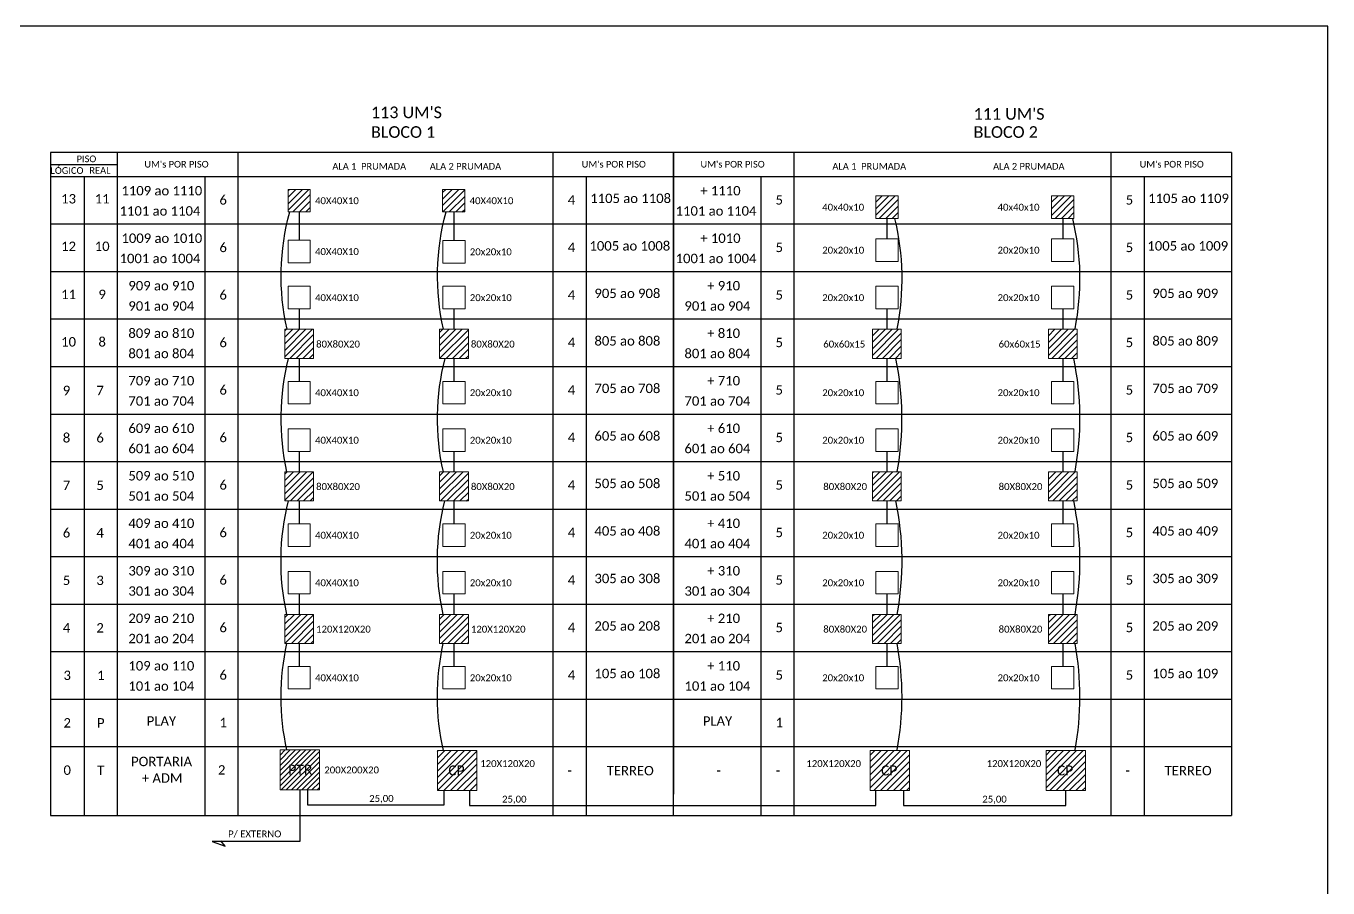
# Model space of a CAD drawing. Header units: metres. Extents: x -1286 to 542, y -500 to 95.
# Drawn here: x -893.8 to -445.1, y -202.8 to 94.2 of the extents above; entities that cross this region are included whole.
import ezdxf
from ezdxf.enums import TextEntityAlignment as Align

# ---------------------------------------------------------------- set-up
doc = ezdxf.new("R2010")
doc.units = ezdxf.units.M
doc.styles.add('WMF-Calibri0', font='calibri.ttf')

msp = doc.modelspace()

# ---------------------------------------------------------------- hatches: boundary and pattern name
h = msp.add_hatch()
h.set_pattern_fill('LINE', color=1, scale=0.5, angle=45)
h.set_pattern_definition([(45, (-877.1478, 22.1533), (-1.122532, 1.122532), [])])
h.paths.add_polyline_path([(-795.84, 30.15), (-795.84, 37.91), (-803.5, 37.91), (-803.5, 30.15)])
h.paths.add_polyline_path([(-794.7, -20.33), (-794.7, -10.29), (-804.6, -10.29), (-804.6, -20.33)])
h.paths.add_polyline_path([(-804.6, -59.41), (-804.6, -69.45), (-794.7, -69.45), (-794.7, -59.41)])
h.paths.add_polyline_path([(-794.7, -108.52), (-804.6, -108.52), (-804.6, -118.56), (-794.7, -118.56)])
h.paths.add_polyline_path([(-751.26, -108.52), (-751.26, -118.56), (-741.35, -118.56), (-741.35, -108.52)])
h.paths.add_polyline_path([(-751.26, -59.41), (-751.26, -69.45), (-741.35, -69.45), (-741.35, -59.41)])
h.paths.add_polyline_path([(-741.35, -20.33), (-741.35, -10.29), (-751.26, -10.29), (-751.26, -20.33)])
h.paths.add_polyline_path([(-750.23, 30.15), (-742.56, 30.15), (-742.56, 37.91), (-750.23, 37.91)])
h.paths.add_polyline_path([(-600.92, 27.91), (-593.25, 27.91), (-593.25, 35.67), (-600.92, 35.67)])
h.paths.add_polyline_path([(-592.12, -10.29), (-602.02, -10.29), (-602.02, -20.33), (-592.12, -20.33)])
h.paths.add_polyline_path([(-592.12, -69.45), (-592.12, -59.41), (-602.02, -59.41), (-602.02, -69.45)])
h.paths.add_polyline_path([(-602.02, -118.56), (-592.12, -118.56), (-592.12, -108.52), (-602.02, -108.52)])
h.paths.add_polyline_path([(-531.52, -118.56), (-531.52, -108.52), (-541.42, -108.52), (-541.42, -118.56)])
h.paths.add_polyline_path([(-531.52, -59.41), (-541.42, -59.41), (-541.42, -69.45), (-531.52, -69.45)])
h.paths.add_polyline_path([(-541.42, -20.33), (-531.52, -20.33), (-531.52, -10.29), (-541.42, -10.29)])
h.paths.add_polyline_path([(-540.31, 35.67), (-540.31, 27.91), (-532.65, 27.91), (-532.65, 35.67)])
h.paths.add_polyline_path([(-542.22, -155.49), (-542.22, -169.25), (-528.65, -169.25), (-528.65, -155.49)])
h.paths.add_polyline_path([(-589.27, -169.25), (-589.27, -155.49), (-602.84, -155.49), (-602.84, -169.25)])
h.paths.add_polyline_path([(-738.42, -155.49), (-751.99, -155.49), (-751.99, -169.25), (-738.42, -169.25)])
h.paths.add_polyline_path([(-539.35, -164.94), (-531.93, -164.94), (-531.93, -159.69), (-539.35, -159.69)], flags=24)
h.paths.add_polyline_path([(-599.98, -164.94), (-592.55, -164.94), (-592.55, -159.69), (-599.98, -159.69)], flags=24)
h.paths.add_polyline_path([(-749.12, -164.94), (-741.7, -164.94), (-741.7, -159.69), (-749.12, -159.69)], flags=24)
h = msp.add_hatch()
h.set_pattern_fill('ANSI31', color=1, scale=10, style=0)
h.set_pattern_definition([(45, (-1417.8719, -552.9759), (-0.8838835, 0.8838835), [])])
h.paths.add_polyline_path([(-806.25, -169.01), (-792.68, -169.01), (-792.68, -155.25), (-806.25, -155.25)])
h.paths.add_polyline_path([(-804.25, -164.66), (-794.17, -164.66), (-794.17, -159.51), (-804.25, -159.51)], flags=24)

# ---------------------------------------------------------------- linework, layer by layer
msp.add_lwpolyline([(-1286.07, -499.81), (-445.07, -499.81), (-445.07, 94.19), (-1286.07, 94.19)], close=True)
at = {"color": 0}
for points in [[(-670.58, 50.59), (-885.38, 50.59)], [(-478.28, 50.59), (-670.58, 50.59)], [(-885.38, 46.47), (-862.24, 46.47)], [(-885.38, 42.36), (-670.58, 42.36)], [(-670.58, 42.36), (-478.28, 42.36)]]:
    msp.add_lwpolyline(points, dxfattribs=at)
for points in [[(-885.38, 50.59), (-885.38, -177.85)], [(-862.24, -177.85), (-862.24, 50.59)], [(-820.65, -177.85), (-820.65, 50.59)], [(-712.17, 50.59), (-712.17, -177.85)], [(-670.58, 50.59), (-670.58, -170.47)], [(-670.58, -177.85), (-670.58, 50.59)], [(-628.99, -177.85), (-628.99, 50.59)], [(-519.87, 50.59), (-519.87, -177.85)], [(-478.28, 50.59), (-478.28, -177.85)], [(-885.38, 42.36), (-670.58, 42.36)], [(-873.81, 42.36), (-873.81, -177.85)], [(-832.22, 42.36), (-832.22, -177.85)], [(-700.6, -177.85), (-700.6, 42.36)], [(-670.58, 42.36), (-478.28, 42.36)], [(-640.57, 42.36), (-640.57, -177.85)], [(-508.3, -177.85), (-508.3, 42.36)], [(-885.38, 25.99), (-670.58, 25.99)], [(-885.38, 25.99), (-670.58, 25.99)], [(-670.58, 25.99), (-478.28, 25.99)], [(-670.58, 25.99), (-478.28, 25.99)], [(-885.38, 9.62), (-670.58, 9.62)], [(-885.38, 9.62), (-670.58, 9.62)], [(-670.58, 9.62), (-478.28, 9.62)], [(-670.58, 9.62), (-478.28, 9.62)], [(-885.38, -6.75), (-670.58, -6.75)], [(-670.58, -6.75), (-478.28, -6.75)], [(-885.38, -23.12), (-670.58, -23.12)], [(-670.58, -23.12), (-478.28, -23.12)], [(-885.38, -39.5), (-670.58, -39.5)], [(-670.58, -39.5), (-478.28, -39.5)], [(-885.38, -55.87), (-670.58, -55.87)], [(-670.58, -55.87), (-478.28, -55.87)], [(-885.38, -72.24), (-670.58, -72.24)], [(-670.58, -72.24), (-478.28, -72.24)], [(-885.38, -88.61), (-670.58, -88.61)], [(-670.58, -88.61), (-478.28, -88.61)], [(-885.38, -104.98), (-670.58, -104.98)], [(-670.58, -104.98), (-478.28, -104.98)], [(-885.38, -121.36), (-670.58, -121.36)], [(-670.58, -121.36), (-478.28, -121.36)], [(-885.38, -137.73), (-670.58, -137.73)], [(-670.58, -137.73), (-478.28, -137.73)], [(-885.38, -154.1), (-670.58, -154.1)], [(-670.58, -154.1), (-478.28, -154.1)], [(-885.38, -177.85), (-670.58, -177.85)], [(-670.58, -177.85), (-478.28, -177.85)]]:
    msp.add_lwpolyline(points)
at = {"color": 1, "lineweight": 0}
for points in [[(-795.84, 37.91), (-803.5, 37.91), (-803.5, 30.15), (-795.84, 30.15)], [(-742.56, 37.91), (-750.23, 37.91), (-750.23, 30.15), (-742.56, 30.15)], [(-593.25, 35.67), (-600.92, 35.67), (-600.92, 27.91), (-593.25, 27.91)], [(-532.65, 35.67), (-540.31, 35.67), (-540.31, 27.91), (-532.65, 27.91)], [(-794.7, -10.29), (-804.6, -10.29), (-804.6, -20.33), (-794.7, -20.33)], [(-741.35, -10.29), (-751.26, -10.29), (-751.26, -20.33), (-741.35, -20.33)], [(-592.12, -10.29), (-602.02, -10.29), (-602.02, -20.33), (-592.12, -20.33)], [(-531.52, -10.29), (-541.42, -10.29), (-541.42, -20.33), (-531.52, -20.33)], [(-794.7, -59.41), (-804.6, -59.41), (-804.6, -69.45), (-794.7, -69.45)], [(-741.35, -59.41), (-751.26, -59.41), (-751.26, -69.45), (-741.35, -69.45)], [(-592.12, -59.41), (-602.02, -59.41), (-602.02, -69.45), (-592.12, -69.45)], [(-531.52, -59.41), (-541.42, -59.41), (-541.42, -69.45), (-531.52, -69.45)], [(-794.7, -108.52), (-804.6, -108.52), (-804.6, -118.56), (-794.7, -118.56)], [(-741.35, -108.52), (-751.26, -108.52), (-751.26, -118.56), (-741.35, -118.56)], [(-592.12, -108.52), (-602.02, -108.52), (-602.02, -118.56), (-592.12, -118.56)], [(-531.52, -108.52), (-541.42, -108.52), (-541.42, -118.56), (-531.52, -118.56)], [(-806.25, -155.25), (-792.68, -155.25), (-792.68, -169.01), (-806.25, -169.01)], [(-751.99, -155.49), (-738.42, -155.49), (-738.42, -169.25), (-751.99, -169.25)], [(-602.84, -155.49), (-589.27, -155.49), (-589.27, -169.25), (-602.84, -169.25)], [(-542.22, -155.49), (-528.65, -155.49), (-528.65, -169.25), (-542.22, -169.25)]]:
    msp.add_lwpolyline(points, close=True, dxfattribs=at)
at = {"color": 3}
for points in [[(-803.84, -10.29, -0.122238), (-802.9, 30.15)], [(-749.94, -10.29, -0.122238), (-749, 30.15)], [(-593.54, -10.17, 0.108658), (-594.34, 27.91)], [(-532.23, -10.17, 0.108658), (-533.03, 27.91)], [(-803.85, -59.41, -0.117978), (-803.28, -20.33)], [(-749.95, -59.41, -0.117978), (-749.37, -20.33)], [(-593.54, -59.34, 0.096481), (-593.99, -20.33)], [(-532.23, -59.34, 0.096481), (-532.68, -20.33)], [(-803.9, -108.52, -0.117978), (-803.32, -69.45)], [(-749.99, -108.52, -0.117978), (-749.42, -69.45)], [(-593.53, -108.52, 0.09664), (-593.99, -69.45)], [(-532.22, -108.52, 0.09664), (-532.68, -69.45)], [(-803.88, -155.25, -0.110582), (-803.87, -118.56)], [(-749.92, -155.49, -0.111317), (-749.97, -118.56)], [(-593.54, -155.25, 0.090636), (-593.54, -118.56)], [(-532.23, -155.25, 0.090636), (-532.23, -118.56)]]:
    msp.add_lwpolyline(points, format="xyb", dxfattribs=at)
for points in [[(-799.68, 30.15), (-799.67, 20.39)], [(-746.4, 30.15), (-746.39, 20.39)], [(-597.08, 27.91), (-597.08, 20.88)], [(-536.48, 27.91), (-536.48, 20.88)], [(-799.66, -3.26), (-799.65, -10.29)], [(-746.31, -3.26), (-746.3, -10.29)], [(-597.08, -3.26), (-597.07, -10.29)], [(-536.48, -3.26), (-536.47, -10.29)], [(-799.65, -20.33), (-799.65, -28.24)], [(-746.3, -20.33), (-746.3, -28.24)], [(-597.07, -20.33), (-597.07, -28.24)], [(-536.47, -20.33), (-536.47, -28.24)], [(-799.66, -52.38), (-799.65, -59.41)], [(-746.31, -52.38), (-746.3, -59.41)], [(-597.08, -52.38), (-597.07, -59.41)], [(-536.48, -52.38), (-536.47, -59.41)], [(-799.65, -69.45), (-799.65, -77.35)], [(-746.3, -69.45), (-746.3, -77.35)], [(-597.07, -69.45), (-597.07, -77.35)], [(-536.47, -69.45), (-536.47, -77.35)], [(-799.66, -101.49), (-799.65, -108.52)], [(-746.31, -101.49), (-746.3, -108.52)], [(-597.08, -101.49), (-597.07, -108.52)], [(-536.48, -101.49), (-536.47, -108.52)], [(-799.65, -118.56), (-799.65, -126.47)], [(-746.3, -118.56), (-746.3, -126.47)], [(-597.07, -118.56), (-597.07, -126.47)], [(-536.47, -118.56), (-536.47, -126.47)], [(-796.76, -169.01), (-796.76, -174.11), (-749.63, -174.11), (-749.63, -169.25)], [(-740.98, -169.25), (-740.98, -174.34), (-600.91, -174.34), (-600.91, -169.25)], [(-591.31, -169.25), (-591.31, -174.34), (-535.43, -174.34), (-535.43, -169.25)]]:
    msp.add_lwpolyline(points, dxfattribs=at)
at = {"lineweight": 0}
for points in [[(-795.83, 20.39), (-803.5, 20.39), (-803.5, 12.62), (-795.83, 12.62)], [(-742.48, 20.31), (-750.14, 20.31), (-750.14, 12.54), (-742.48, 12.54)], [(-593.25, 20.88), (-600.91, 20.88), (-600.91, 13.11), (-593.25, 13.11)], [(-532.64, 20.88), (-540.31, 20.88), (-540.31, 13.11), (-532.64, 13.11)], [(-795.83, 4.51), (-803.49, 4.51), (-803.49, -3.26), (-795.83, -3.26)], [(-742.48, 4.51), (-750.14, 4.51), (-750.14, -3.26), (-742.48, -3.26)], [(-593.25, 4.51), (-600.91, 4.51), (-600.91, -3.26), (-593.25, -3.26)], [(-532.64, 4.51), (-540.31, 4.51), (-540.31, -3.26), (-532.64, -3.26)], [(-795.83, -28.24), (-803.49, -28.24), (-803.49, -36.01), (-795.83, -36.01)], [(-742.48, -28.24), (-750.14, -28.24), (-750.14, -36.01), (-742.48, -36.01)], [(-593.25, -28.24), (-600.91, -28.24), (-600.91, -36.01), (-593.25, -36.01)], [(-532.64, -28.24), (-540.31, -28.24), (-540.31, -36.01), (-532.64, -36.01)], [(-795.83, -44.61), (-803.49, -44.61), (-803.49, -52.38), (-795.83, -52.38)], [(-742.48, -44.61), (-750.14, -44.61), (-750.14, -52.38), (-742.48, -52.38)], [(-593.25, -44.61), (-600.91, -44.61), (-600.91, -52.38), (-593.25, -52.38)], [(-532.64, -44.61), (-540.31, -44.61), (-540.31, -52.38), (-532.64, -52.38)], [(-795.83, -77.35), (-803.49, -77.35), (-803.49, -85.12), (-795.83, -85.12)], [(-742.48, -77.35), (-750.14, -77.35), (-750.14, -85.12), (-742.48, -85.12)], [(-593.25, -77.35), (-600.91, -77.35), (-600.91, -85.12), (-593.25, -85.12)], [(-532.64, -77.35), (-540.31, -77.35), (-540.31, -85.12), (-532.64, -85.12)], [(-795.83, -93.73), (-803.49, -93.73), (-803.49, -101.49), (-795.83, -101.49)], [(-742.48, -93.73), (-750.14, -93.73), (-750.14, -101.49), (-742.48, -101.49)], [(-593.25, -93.73), (-600.91, -93.73), (-600.91, -101.49), (-593.25, -101.49)], [(-532.64, -93.73), (-540.31, -93.73), (-540.31, -101.49), (-532.64, -101.49)], [(-795.83, -126.47), (-803.49, -126.47), (-803.49, -134.24), (-795.83, -134.24)], [(-742.48, -126.47), (-750.14, -126.47), (-750.14, -134.24), (-742.48, -134.24)], [(-593.25, -126.47), (-600.91, -126.47), (-600.91, -134.24), (-593.25, -134.24)], [(-532.64, -126.47), (-540.31, -126.47), (-540.31, -134.24), (-532.64, -134.24)]]:
    msp.add_lwpolyline(points, close=True, dxfattribs=at)
at = {"color": 1}
for points in [[(-799.47, -169.01), (-799.47, -186.85), (-829.6, -186.85)], [(-829.6, -186.85), (-825.19, -188.44)], [(-825.19, -188.44), (-826.6, -186.61)]]:
    msp.add_lwpolyline(points, dxfattribs=at)

# ---------------------------------------------------------------- texts
at = {"color": 0, "style": 'WMF-Calibri0'}
for s, height, p in [("113 UM'S", 4, (-774.91, 62.45)), ("111 UM'S", 4, (-567.22, 61.91)), ('BLOCO 1 ', 4, (-774.91, 55.68)), ('BLOCO 2 ', 4, (-567.22, 55.68)), ('     PISO', 2.3, (-880.42, 47.28)), ('  LÓGICO', 2.3, (-886.97, 43.26)), ('    REAL', 2.3, (-875.2, 43.31)), ("UM's POR PISO", 2.3, (-853, 45.43)), ('ALA 1  PRUMADA', 2.3, (-788.21, 44.71)), ('ALA 2 PRUMADA', 2.3, (-754.65, 44.71)), ("UM's POR PISO", 2.3, (-702.29, 45.43)), ("UM's POR PISO", 2.3, (-661.34, 45.43)), ('ALA 1  PRUMADA', 2.3, (-615.87, 44.71)), ('ALA 2 PRUMADA', 2.3, (-560.48, 44.71)), ("UM's POR PISO", 2.3, (-509.99, 45.43))]:
    msp.add_text(s, height=height, dxfattribs=at).set_placement(p)
at = {"color": 7, "style": 'WMF-Calibri0'}
for s, p in [('13', (-879.13, 34.67)), ('11', (-867.56, 34.67)), ('12', (-879.13, 18.3)), ('10', (-867.56, 18.3)), ('11', (-879.13, 1.71)), ('9', (-867.56, 1.71)), ('10', (-879.13, -14.62)), ('8', (-867.56, -14.62))]:
    msp.add_text(s, height=3.24, dxfattribs=at).set_placement(p, align=Align.MIDDLE_CENTER)
for s, height, p in [('1109 ao 1110', 3.24, (-860.91, 35.84)), ('1105 ao 1108', 3.24, (-699.33, 33.2)), ('+ 1110', 3.24, (-661.41, 35.84)), ('1105 ao 1109', 3.24, (-507.03, 33.2)), ('1101 ao 1104', 3.24, (-861.55, 28.87)), ('40X40X10', 2.373, (-794.19, 32.82)), ('40X40X10', 2.373, (-740.91, 32.82)), ('1101 ao 1104', 3.24, (-669.9, 28.87)), ('40x40x10', 2.373, (-619.38, 30.58)), ('40x40x10', 2.373, (-558.94, 30.58)), ('1009 ao 1010', 3.24, (-860.91, 19.47)), ('+ 1010', 3.24, (-661.41, 19.47)), ('1005 ao 1008', 3.24, (-699.61, 16.83)), ('20x20x10', 2.373, (-619.37, 15.78)), ('20x20x10', 2.373, (-558.93, 15.78)), ('1005 ao 1009', 3.24, (-507.31, 16.83)), ('1001 ao 1004', 3.24, (-861.55, 12.49)), ('40X40X10', 2.373, (-794.18, 15.29)), ('20x20x10', 2.373, (-740.83, 15.21)), ('1001 ao 1004', 3.24, (-669.9, 12.49)), ('909 ao 910', 3.24, (-858.52, 3.1)), ('+ 910', 3.24, (-659.02, 3.1)), ('40X40X10', 2.373, (-794.18, -0.59)), ('20x20x10', 2.373, (-740.83, -0.59)), ('905 ao 908', 3.24, (-697.89, 0.46)), ('20x20x10', 2.373, (-619.37, -0.59)), ('20x20x10', 2.373, (-558.93, -0.59)), ('905 ao 909', 3.24, (-505.59, 0.46)), ('901 ao 904', 3.24, (-858.52, -3.88)), ('901 ao 904', 3.24, (-666.86, -3.88)), ('809 ao 810', 3.24, (-858.52, -13.27)), ('805 ao 808', 3.24, (-697.89, -15.91)), ('+ 810', 3.24, (-659.02, -13.27)), ('805 ao 809', 3.24, (-505.59, -15.91)), ('801 ao 804', 3.24, (-858.52, -20.25)), ('80X80X20', 2.373, (-793.81, -16.58)), ('80X80X20', 2.373, (-740.46, -16.58)), ('801 ao 804', 3.24, (-666.86, -20.25)), ('60x60x15', 2.373, (-619.01, -16.58)), ('60x60x15', 2.373, (-558.57, -16.58)), ('709 ao 710', 3.24, (-858.52, -29.64)), ('+ 710', 3.24, (-659.02, -29.64)), ('40X40X10', 2.373, (-794.18, -33.34)), ('20x20x10', 2.373, (-740.83, -33.34)), ('705 ao 708', 3.24, (-697.89, -32.28)), ('20x20x10', 2.373, (-619.37, -33.34)), ('20x20x10', 2.373, (-558.93, -33.34)), ('705 ao 709', 3.24, (-505.59, -32.28)), ('701 ao 704', 3.24, (-858.52, -36.62)), ('701 ao 704', 3.24, (-666.86, -36.62)), ('609 ao 610', 3.24, (-858.52, -46.02)), ('+ 610', 3.24, (-659.02, -46.02)), ('40X40X10', 2.373, (-794.18, -49.71)), ('20x20x10', 2.373, (-740.83, -49.71)), ('605 ao 608', 3.24, (-697.89, -48.66)), ('20x20x10', 2.373, (-619.37, -49.71)), ('20x20x10', 2.373, (-558.93, -49.71)), ('605 ao 609', 3.24, (-505.59, -48.66)), ('601 ao 604', 3.24, (-858.52, -52.99)), ('601 ao 604', 3.24, (-666.86, -52.99)), ('509 ao 510', 3.24, (-858.52, -62.39)), ('505 ao 508', 3.24, (-697.89, -65.03)), ('+ 510', 3.24, (-659.02, -62.39)), ('505 ao 509', 3.24, (-505.59, -65.03)), ('501 ao 504', 3.24, (-858.52, -69.37)), ('80X80X20', 2.373, (-793.81, -65.69)), ('80X80X20', 2.373, (-740.46, -65.69)), ('501 ao 504', 3.24, (-666.86, -69.37)), ('80X80X20', 2.373, (-619.01, -65.69)), ('80X80X20', 2.373, (-558.57, -65.69)), ('409 ao 410', 3.24, (-858.52, -78.76)), ('+ 410', 3.24, (-659.02, -78.76)), ('40X40X10', 2.373, (-794.18, -82.45)), ('20x20x10', 2.373, (-740.83, -82.45)), ('405 ao 408', 3.24, (-697.89, -81.4)), ('20x20x10', 2.373, (-619.37, -82.45)), ('20x20x10', 2.373, (-558.93, -82.45)), ('405 ao 409', 3.24, (-505.59, -81.4)), ('401 ao 404', 3.24, (-858.52, -85.74)), ('401 ao 404', 3.24, (-666.86, -85.74)), ('309 ao 310', 3.24, (-858.52, -95.13)), ('+ 310', 3.24, (-659.02, -95.13)), ('40X40X10', 2.373, (-794.18, -98.83)), ('20x20x10', 2.373, (-740.83, -98.83)), ('305 ao 308', 3.24, (-697.89, -97.77)), ('20x20x10', 2.373, (-619.37, -98.83)), ('20x20x10', 2.373, (-558.93, -98.83)), ('305 ao 309', 3.24, (-505.59, -97.77)), ('301 ao 304', 3.24, (-858.52, -102.11)), ('301 ao 304', 3.24, (-666.86, -102.11)), ('209 ao 210', 3.24, (-858.52, -111.5)), ('205 ao 208', 3.24, (-697.89, -114.14)), ('+ 210', 3.24, (-659.02, -111.5)), ('205 ao 209', 3.24, (-505.59, -114.14)), ('201 ao 204', 3.24, (-858.52, -118.48)), ('120X120X20', 2.373, (-793.81, -114.81)), ('120X120X20', 2.373, (-740.46, -114.81)), ('201 ao 204', 3.24, (-666.86, -118.48)), ('80X80X20', 2.373, (-619.01, -114.81)), ('80X80X20', 2.373, (-558.57, -114.81)), ('109 ao 110', 3.24, (-858.52, -127.87)), ('+ 110', 3.24, (-659.02, -127.87)), ('40X40X10', 2.373, (-794.18, -131.57)), ('20x20x10', 2.373, (-740.83, -131.57)), ('105 ao 108', 3.24, (-697.89, -130.52)), ('20x20x10', 2.373, (-619.37, -131.57)), ('20x20x10', 2.373, (-558.93, -131.57)), ('105 ao 109', 3.24, (-505.59, -130.52)), ('101 ao 104', 3.24, (-858.52, -134.85)), ('101 ao 104', 3.24, (-666.86, -134.85)), ('PLAY', 3.24, (-852.19, -146.89)), ('PLAY', 3.24, (-660.53, -146.89)), ('PORTARIA', 3.24, (-857.59, -160.84)), ('PTR', 3.433, (-803.39, -163.78)), ('200X200X20', 2.373, (-790.98, -163.33)), ('CP', 3.433, (-748.25, -164.02)), ('120X120X20', 2.373, (-737.25, -161.14)), ('TERREO', 3.24, (-693.66, -164)), ('120X120X20', 2.373, (-624.84, -161.14)), ('CP', 3.433, (-599.1, -164.02)), ('120X120X20', 2.373, (-562.71, -161.14)), ('CP', 3.433, (-538.48, -164.02)), ('TERREO', 3.24, (-501.36, -164)), ('+ ADM', 3.24, (-853.88, -166.55)), ('P/ EXTERNO', 2.373, (-824.16, -185.36))]:
    msp.add_text(s, height=height, dxfattribs=at).set_placement(p)
at = {"color": 3, "style": 'WMF-Calibri0'}
for p in [(-775.52, -173.15), (-729.72, -173.39), (-564.2, -173.39)]:
    msp.add_text('25,00', height=2.373, dxfattribs=at).set_placement(p)
at = {"color": 7, "style": 'WMF-Calibri0'}
for tag, flags, p in [('6', 4, (-825.85, 34.29)), ('4', 4, (-705.8, 34.29)), ('5', 4, (-634.19, 34.29)), ('5', 4, (-513.5, 34.29)), ('6', 4, (-825.85, 17.92)), ('4', 4, (-705.8, 17.92)), ('5', 4, (-634.19, 17.92)), ('5', 4, (-513.5, 17.92)), ('6', 4, (-825.85, 1.55)), ('4', 4, (-705.8, 1.55)), ('5', 4, (-634.19, 1.55)), ('5', 4, (-513.5, 1.55)), ('6', 4, (-825.85, -14.83)), ('4', 4, (-705.8, -14.83)), ('5', 4, (-634.19, -14.83)), ('5', 4, (-513.5, -14.83)), ('9', 4, (-879.84, -31.38)), ('7', 4, (-868.27, -31.38)), ('6', 4, (-825.85, -31.2)), ('4', 4, (-705.8, -31.2)), ('5', 4, (-634.19, -31.2)), ('5', 4, (-513.5, -31.2)), ('8', 4, (-879.84, -47.68)), ('6', 4, (-868.27, -47.68)), ('6', 4, (-825.85, -47.57)), ('4', 4, (-705.8, -47.57)), ('5', 4, (-634.19, -47.57)), ('5', 4, (-513.5, -47.57)), ('7', 4, (-879.84, -64.05)), ('5', 4, (-868.27, -64.05)), ('6', 4, (-825.85, -63.94)), ('4', 4, (-705.8, -63.94)), ('5', 4, (-634.19, -63.94)), ('5', 4, (-513.5, -63.94)), ('6', 4, (-879.84, -80.43)), ('4', 4, (-868.27, -80.43)), ('6', 4, (-825.85, -80.31)), ('4', 4, (-705.8, -80.31)), ('5', 4, (-634.19, -80.31)), ('5', 4, (-513.5, -80.31)), ('5', 4, (-879.84, -96.8)), ('3', 4, (-868.27, -96.8)), ('6', 4, (-825.85, -96.68)), ('4', 4, (-705.8, -96.68)), ('5', 4, (-634.19, -96.68)), ('5', 4, (-513.5, -96.68)), ('4', 4, (-879.84, -113.17)), ('2', 4, (-868.27, -113.17)), ('6', 4, (-825.85, -113.06)), ('4', 4, (-705.8, -113.06)), ('5', 4, (-634.19, -113.06)), ('5', 4, (-513.5, -113.06)), ('3', 4, (-879.6, -129.54)), ('1', 4, (-868.02, -129.54)), ('6', 4, (-825.85, -129.43)), ('4', 4, (-705.8, -129.43)), ('5', 4, (-634.19, -129.43)), ('5', 4, (-513.5, -129.43)), ('2', 4, (-879.6, -145.91)), ('P', 4, (-868.02, -145.91)), ('1', 4, (-825.85, -145.8)), ('1', 4, (-634.19, -145.8)), ('0', 4, (-879.6, -162.2)), ('T', 12, (-868.02, -162.27)), ('2', 4, (-826.36, -162.13)), ('-', 4, (-706.39, -162.32)), ('-', 4, (-655.06, -162.32)), ('-', 4, (-634.65, -162.32)), ('-', 4, (-514.08, -162.32))]:
    msp.add_attdef(tag, text='XX', height=3.24, dxfattribs=dict(at, flags=flags)).set_placement(p, align=Align.MIDDLE_CENTER)

doc.saveas('drawing.dxf')
